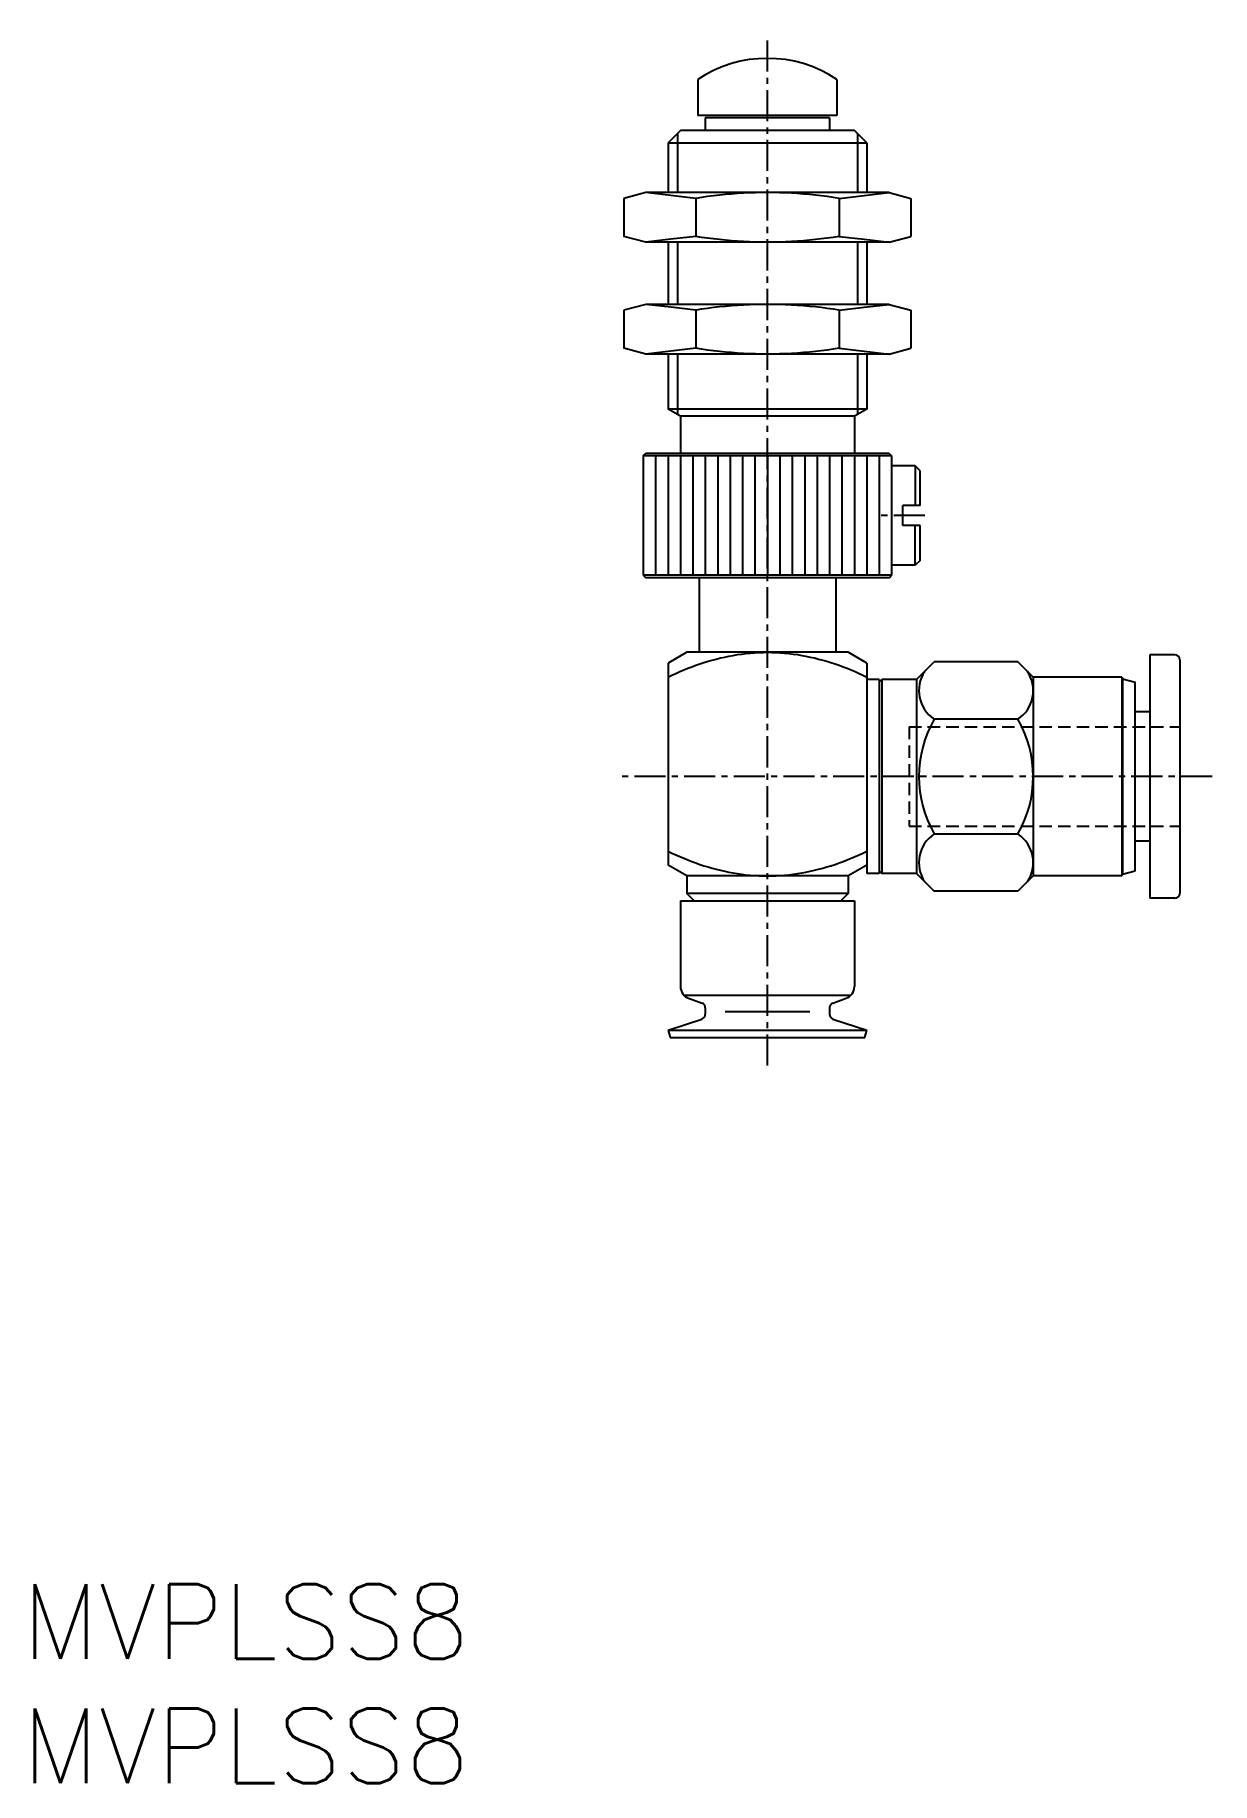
# Model space of a CAD drawing. Extents: x 0.5 to 47.9, y 0 to 70.3.
import ezdxf

# ---------------------------------------------------------------- set-up
doc = ezdxf.new("R2010")
doc.units = 0
doc.linetypes.add('CENTER', pattern=[2, 1.25, -0.25, 0.25, -0.25])
doc.linetypes.add('DASHED', pattern=[0.75, 0.5, -0.25])
doc.layers.get('0').update_dxf_attribs({"linetype": 'CONTINUOUS'})
doc.layers.add('CENTER', color=1, linetype='CENTER')
doc.styles.get("Standard").update_dxf_attribs({"font": 'txt.shx'})

# ---------------------------------------------------------------- blocks, each defined once
blk = doc.blocks.new('*U10')
at = {"color": 7, "linetype": 'CONTINUOUS'}
blk.add_text('MVPLSS8', height=3, dxfattribs=at).set_placement((0, 0))
blk = doc.blocks.new('*U11')
at = {"color": 7, "linetype": 'CONTINUOUS'}
blk.add_text('MVPLSS8', height=3, dxfattribs=at).set_placement((0, 5))

msp = doc.modelspace()

# ---------------------------------------------------------------- linework, layer by layer
at = {"color": 7, "linetype": 'CONTINUOUS'}
for p, q in [((27.2, 68.542461), (27.2, 67.100002)), ((32.8, 68.542461), (32.8, 67.100002)), ((32.8, 67.100002), (27.2, 67.100002)), ((27.5, 66.999996), (27.5, 66.499996)), ((32.5, 66.999996), (27.5, 66.999996)), ((32.5, 66.999996), (32.5, 66.499996)), ((26.5, 66.499996), (26, 65.999996)), ((26.375, 66.374996), (26.375, 63.999996)), ((33.500008, 66.499996), (26.5, 66.499996)), ((34, 66.000004), (33.500008, 66.499996)), ((33.625, 66.374996), (33.625, 63.999996)), ((26, 65.999996), (34, 65.999996)), ((26, 65.999996), (26, 63.999996)), ((34, 65.999996), (34, 63.999996)), ((25.1, 63.999996), (24.2265, 63.765942)), ((24.2265, 63.765942), (24.2265, 62.234051)), ((34.900015, 63.999996), (25.1, 63.999996)), ((27.11325, 63.765942), (27.11325, 62.234051)), ((32.88675, 63.765942), (32.88675, 62.234051)), ((34.900015, 63.999996), (35.7735, 63.765945)), ((35.7735, 63.765942), (35.7735, 62.234051)), ((25.10002, 61.999996), (24.22649, 62.234058)), ((34.900022, 61.999996), (25.10002, 61.999996)), ((26, 61.999996), (26, 59.499996)), ((26.375, 61.999996), (26.375, 59.499996)), ((33.625, 61.999996), (33.625, 59.499996)), ((34, 61.999996), (34, 59.499996)), ((34.900022, 61.999996), (35.77351, 62.234047)), ((25.099993, 59.499996), (24.2265, 59.265945)), ((24.2265, 59.265942), (24.2265, 57.734051)), ((34.900007, 59.499996), (25.099993, 59.499996)), ((27.11325, 59.265942), (27.11325, 57.734051)), ((32.88675, 59.265942), (32.88675, 57.734051)), ((34.900007, 59.499996), (35.7735, 59.265945)), ((35.7735, 59.265942), (35.7735, 57.734051)), ((25.100012, 57.499996), (24.22649, 57.734055)), ((34.899993, 57.499996), (35.7735, 57.734055)), ((34.899993, 57.499996), (25.100012, 57.499996)), ((26, 57.499996), (26, 55.288677)), ((26.375, 57.499996), (26.375, 55.07217)), ((33.625, 57.499996), (33.625, 55.07217)), ((34, 57.499996), (34, 55.288677)), ((34, 55.288677), (26, 55.288677)), ((26.5, 55.000002), (26, 55.288675)), ((33.5, 54.999996), (26.5, 54.999996)), ((26.5, 54.999996), (26.5, 53.499996)), ((34, 55.288673), (33.5, 54.999998)), ((33.5, 54.999996), (33.5, 53.499996)), ((25, 53.4), (25.1, 53.499998)), ((34.9, 53.499996), (25.1, 53.499996)), ((34.9, 53.499996), (35, 53.399998)), ((25, 53.400005), (25, 48.600002)), ((35, 53.399998), (25, 53.399998)), ((25.5, 53.400005), (25.5, 48.600002)), ((26, 53.400005), (26, 48.600002)), ((26.5, 53.400005), (26.5, 48.600002)), ((27, 53.400005), (27, 48.600002)), ((27.5, 53.400005), (27.5, 48.600002)), ((28, 53.400005), (28, 48.600002)), ((28.5, 53.400005), (28.5, 48.600002)), ((29, 53.400005), (29, 48.600002)), ((29.5, 53.400005), (29.5, 48.600002)), ((30, 53.400005), (30, 48.600002)), ((30.5, 53.400005), (30.5, 48.600002)), ((31, 53.400005), (31, 48.600002)), ((31.5, 53.400005), (31.5, 48.600002)), ((32, 53.400005), (32, 48.600002)), ((32.5, 53.400005), (32.5, 48.600002)), ((33, 53.400005), (33, 48.600002)), ((33.5, 53.400005), (33.5, 48.600002)), ((34, 53.400005), (34, 48.600002)), ((34.5, 53.400005), (34.5, 48.600002)), ((35, 53.400005), (35, 48.600002)), ((35.95, 52.999996), (35, 52.999996)), ((36.15, 52.800005), (35.95, 53)), ((35.95, 52.999996), (35.95, 51.400005)), ((36.15, 51.400005), (36.15, 52.799999)), ((35.45, 50.600002), (35.45, 51.400005)), ((36.15, 51.400005), (35.45, 51.400005)), ((36.15, 50.600002), (35.45, 50.600002)), ((35.95, 48.999996), (35.95, 50.600002)), ((36.15, 49.199993), (36.15, 50.600002)), ((25, 48.600002), (25.10001, 48.499992)), ((35, 48.600002), (25, 48.600002)), ((34.9, 48.500002), (35, 48.600004)), ((35.95, 48.999996), (35, 48.999996)), ((36.15, 49.199999), (35.95, 48.999998)), ((34.9, 48.499996), (25.1, 48.499996)), ((27.25, 48.499996), (27.25, 45.5)), ((32.75, 48.499996), (32.75, 45.5)), ((26.75, 45.499998), (26, 45.066988)), ((26, 45.066986), (26, 36.933014)), ((33.25, 45.5), (26.75, 45.5)), ((34, 45.066988), (33.25, 45.500002)), ((34, 45.066986), (34, 36.599998)), ((36, 44.400003), (36.7188, 45.118807)), ((40.081198, 45.118797), (36.7188, 45.118797)), ((40.699998, 44.500003), (40.081199, 45.118803)), ((46.399997, 45.400002), (45.4, 45.400002)), ((45.4, 45.400002), (45.4, 35.599998)), ((46.599997, 45.200002), (46.599997, 35.799998)), ((34.5, 44.400002), (34, 44.400002)), ((34.5, 44.400002), (34.5, 36.599998)), ((34.5, 44.299996), (34.6, 44.399994)), ((34.6, 44.399994), (34.6, 36.599998)), ((36, 44.399994), (34.6, 44.399994)), ((36, 44.399994), (36, 36.599998)), ((44.261877, 44.5), (40.699995, 44.5)), ((40.699995, 44.5), (40.699995, 36.5)), ((44.261877, 44.5), (44.261877, 36.5)), ((44.26188, 44.499997), (44.3, 44.43397)), ((44.299995, 44.433971), (44.799996, 44.299996)), ((44.300001, 44.433975), (44.300001, 36.566025)), ((44.800001, 40.5), (44.800001, 44.299995)), ((45.4, 43.099998), (44.800001, 43.099998)), ((40.081198, 42.809402), (36.7188, 42.809402)), ((44.800001, 36.699997), (44.800001, 40.5)), ((36.7188, 38.190521), (40.081198, 38.190521)), ((45.4, 37.900002), (44.800001, 37.900002)), ((26.75, 36.500003), (26, 36.933017)), ((34, 36.933013), (33.25, 36.5)), ((34.5, 36.599998), (34, 36.599998)), ((34.5, 36.7), (34.6, 36.600003)), ((36, 36.599998), (34.6, 36.599998)), ((36, 36.600001), (36.7188, 35.881198)), ((44.300002, 36.566022), (44.799994, 36.699995)), ((33.25, 36.5), (26.75, 36.5)), ((26.75, 36.5), (26.75, 35.800003)), ((33.25, 36.5), (33.25, 35.800003)), ((40.081198, 35.881195), (36.7188, 35.881195)), ((40.699996, 36.500003), (40.081191, 35.881199)), ((44.261877, 36.5), (40.699995, 36.5)), ((44.261876, 36.500002), (44.299996, 36.566029)), ((26.5, 35.5), (26.5, 32.050106)), ((26.5, 35.5), (33.5, 35.5)), ((33.25, 35.800003), (26.75, 35.800003)), ((27.05, 35.499999), (26.75, 35.799998)), ((33.25, 35.799998), (32.95, 35.499999)), ((33.5, 35.5), (33.5, 32.050106)), ((46.399997, 35.599998), (45.4, 35.599998)), ((26.64303, 31.700004), (33.35697, 31.700004)), ((26.82899, 31.580261), (27.36841, 31.383929)), ((27.5, 31.195992), (27.5, 30.93269)), ((28.29643, 31.046158), (31.70359, 31.046158)), ((32.5, 31.195992), (32.5, 30.93269)), ((32.6316, 31.383927), (33.17101, 31.580256)), ((26, 30.300003), (27.3618, 30.74248)), ((26, 30.300003), (34, 30.300003)), ((26, 30.300003), (26.08039, 30.000003)), ((32.6382, 30.742477), (34, 30.300003)), ((33.91962, 30.000001), (34, 30.300003)), ((26.08039, 30), (33.91962, 30))]:
    msp.add_line(p, q, dxfattribs=at)
at = {"color": 3, "linetype": 'DASHED'}
for p, q in [((35.7, 42.5), (35.7, 38.5)), ((35.7, 42.5), (46.599997, 42.5)), ((35.7, 38.5), (46.599997, 38.5))]:
    msp.add_line(p, q, dxfattribs=at)
at = {"color": 7, "linetype": 'CONTINUOUS'}
for points in [[(27.11325, 63.765942), (26.10662, 63.882969), (25.1, 63.999996)], [(32.88675, 63.765942), (33.89338, 63.882969), (34.9, 63.999996)], [(27.11325, 62.234051), (26.10662, 62.117023), (25.1, 61.999996)], [(32.88675, 62.234051), (33.89338, 62.117023), (34.9, 61.999996)], [(27.11325, 59.265942), (26.10662, 59.382969), (25.1, 59.499996)], [(32.88675, 59.265942), (33.89338, 59.382969), (34.9, 59.499996)], [(27.11325, 57.734051), (26.10662, 57.617023), (25.1, 57.499996)], [(32.88675, 57.734051), (33.89338, 57.617023), (34.9, 57.499996)]]:
    msp.add_lwpolyline(points, dxfattribs=at)
for points in [[(32.88675, 63.765942, 0.026595258), (30.96665, 63.973641, 0.027261091), (29.03362, 63.973655, 0.026599002), (27.11325, 63.765942)], [(32.88675, 62.234051, -0.026595258), (30.96665, 62.026352, -0.027261091), (29.03362, 62.026337, -0.026599002), (27.11325, 62.234051)], [(32.88675, 59.265942, 0.026595258), (30.96665, 59.473641, 0.027261091), (29.03362, 59.473655, 0.026599002), (27.11325, 59.265942)], [(32.88675, 57.734051, -0.026595258), (30.96665, 57.526352, -0.027261091), (29.03362, 57.526337, -0.026599002), (27.11325, 57.734051)], [(26, 44.5, -0.072334169), (28.62058, 45.377355, -0.088915611), (31.37958, 45.377327, -0.072329269), (34, 44.5)], [(26, 37.5, 0.072334169), (28.62058, 36.622645, 0.088915611), (31.37958, 36.622673, 0.072329269), (34, 37.5)]]:
    msp.add_lwpolyline(points, format="xyb", dxfattribs=at)
for centre, radius, start, end in [((30, 64.400005), 5, 55.944205, 124.05579), ((46.399997, 45.200002), 0.2, 0, 90), ((37.48675, 43.964096), 1.386751, 146.37358, 236.37355), ((39.31325, 43.964096), 1.386751, 303.62643, 33.626432), ((40.718801, 40.5), 4.618802, 150, 209.99995), ((36.0812, 40.5), 4.618802, 330.00003, 30.000008), ((37.48675, 37.035904), 1.386751, 123.62643, 213.62642), ((39.31325, 37.035904), 1.386751, 326.37357, 56.373568), ((46.399997, 35.799998), 0.2, 270, 0), ((27, 32.050106), 0.5, 180, 250.00001), ((33, 32.050106), 0.5, 289.99999, 0), ((27.3, 31.195992), 0.2, 0, 70.000023), ((32.7, 31.195992), 0.2, 109.99998, 180), ((27.3, 30.93269), 0.2, 287.99998, 0), ((32.7, 30.93269), 0.2, 179.99998, 252.00002)]:
    msp.add_arc(centre, radius, start, end, dxfattribs=at)
at = {"layer": 'CENTER', "color": 1, "linetype": 'CENTER'}
for p, q in [((30, 28.868551), (30, 70.340511)), ((36.33263, 50.999996), (34.49072, 50.999996)), ((47.899118, 40.5), (24.04289, 40.5))]:
    msp.add_line(p, q, dxfattribs=at)

# ---------------------------------------------------------------- block references
at = {"color": 7, "linetype": 'CONTINUOUS'}
for name in ['*U11', '*U10']:
    msp.add_blockref(name, (0, 0), dxfattribs=at)

doc.saveas('drawing.dxf')
